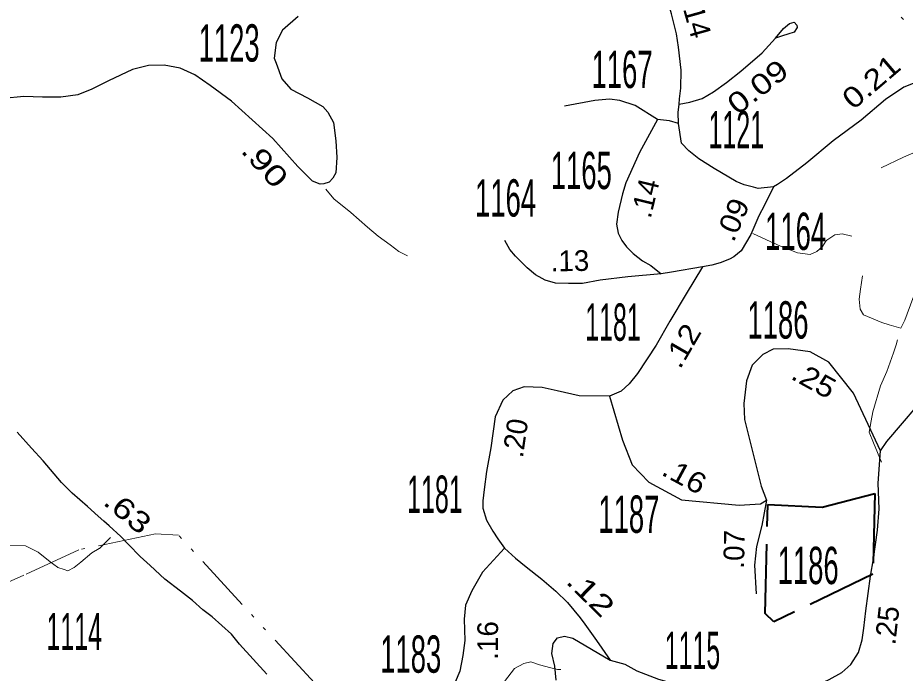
# Model space of a CAD drawing. Extents: x 239642 to 284274, y 149105 to 192093.
# Drawn here: x 268276 to 269346, y 168237 to 169028 of the extents above; entities that cross this region are included whole.
import ezdxf
from ezdxf.enums import TextEntityAlignment as Align

# ---------------------------------------------------------------- set-up
doc = ezdxf.new("R2010")
doc.units = 0
doc.header["$LTSCALE"] = 14
doc.linetypes.add('DASH_DOUBLE_DOT', pattern=[9.2, 5, -1.2, 0.3, -1.2, 0.3, -1.2])
doc.linetypes.add('LONG_DASHED', pattern=[7.5, 6, -1.5])
for name, color, linetype, lineweight in [('17', 7, 'Continuous', 25), ('32', 7, 'Continuous', 25), ('35', 7, 'Continuous', 13), ('48', 7, 'LONG_DASHED', 40), ('49', 7, 'LONG_DASHED', 40), ('59', 7, 'DASH_DOUBLE_DOT', 13)]:
    doc.layers.add(name, color=color, linetype=linetype, lineweight=lineweight)
doc.layers.add('8', color=7, linetype='Continuous')

msp = doc.modelspace()

# ---------------------------------------------------------------- linework, layer by layer
at = {"layer": '32'}
msp.add_line((269197.95, 169005.98), (269189.4, 169003.02), dxfattribs=at)
for points in [[(269073.21, 168923.53), (269073.63, 168929.84), (269075.19, 168943.01), (269075.47, 168964.67), (269072.37, 168992.32), (269069.83, 169008.4), (269063.91, 169032.47), (269053.75, 169068.59), (269041.34, 169108.1), (269028.03, 169148.81)], [(268613.87, 169029.37), (268594.98, 169013), (268587.08, 168998.05), (268584.74, 168978.89), (268587.22, 168972.84), (268594.13, 168954.2), (268605.13, 168941.78), (268625.15, 168931.06), (268643.58, 168920.9), (268649.64, 168913.97), (268656.39, 168901.44), (268659.04, 168879.38), (268660.34, 168859.35), (268659.06, 168840.57), (268655.73, 168834.24), (268651.38, 168829.37), (268644.89, 168827.39), (268640.18, 168826.95), (268631.07, 168830.78), (268613.59, 168848.27), (268583.3, 168882.13), (268533.48, 168927.12), (268507.86, 168946.04), (268489.39, 168958.97), (268471.63, 168966.87), (268452.17, 168970.54), (268433.5, 168970.25), (268414.04, 168965.46), (268384.99, 168951.63), (268364.97, 168941.75), (268348.05, 168934.98), (268327.46, 168932.16), (268305.55, 168932.11), (268283.06, 168932.96), (268258.65, 168930.47)], [(269189.4, 169003.02), (269199.21, 169014.86), (269206.33, 169021.1), (269211.97, 169022.58), (269215.24, 169019.02), (269215.47, 169016.21), (269211.72, 169010.59)], [(269073.21, 168923.53), (269086.18, 168926.07), (269100.85, 168930.58), (269114.67, 168938.48), (269130.18, 168949.77), (269147.66, 168963.51), (269173.33, 168985.32), (269189.4, 169003.02)], [(269211.72, 169010.59), (269204.07, 169008.09), (269197.95, 169005.98)], [(269468.7, 168931.79), (269449.25, 168944.21), (269432.89, 168951.26), (269416.53, 168957.47), (269392.28, 168960.01), (269368.76, 168953.72), (269343.94, 168944.13), (269321.95, 168929.17), (269292.75, 168904.22), (269258.94, 168879.3), (269227.19, 168852.98), (269202.66, 168833.8), (269191.94, 168826.74), (269187, 168823.97)], [(269046.98, 168905.19), (269020.19, 168921.83), (269001.58, 168928.04), (268989.24, 168929.46), (268971.65, 168927.91), (268934.82, 168921.06)], [(269072.37, 168900.11), (269072.08, 168913.37), (269073.21, 168923.53)], [(269046.98, 168905.19), (269025.38, 168865.2), (269008.74, 168828.52), (269005.08, 168815.46), (268999.72, 168793.45), (268997.75, 168778.77), (268999.72, 168768.05), (269003.95, 168759.02), (269009.87, 168751.4), (269017.77, 168743.5), (269029.05, 168734.47), (269038.92, 168728.83), (269051.33, 168718.95)], [(269072.37, 168900.11), (269061.37, 168903.49), (269046.98, 168905.19)], [(269187, 168823.97), (269168.53, 168821.95), (269162.89, 168823.36), (269151.61, 168826.18), (269141.93, 168830.45), (269115.51, 168845.85), (269096.9, 168857.7), (269085.06, 168867.29), (269076.03, 168876.32), (269072.37, 168900.11)], [(269187, 168823.97), (269176.32, 168801.75), (269169.21, 168788.93), (269159.62, 168766.36), (269148.06, 168746.61), (269139.32, 168739.27), (269133.96, 168736.45), (269122.68, 168732.21), (269112.81, 168729.39), (269101.24, 168727.42)], [(269051.33, 168718.95), (269011.28, 168715.28), (268978.01, 168711.05), (268956.57, 168707.38), (268939.93, 168707.1), (268924.14, 168707.67), (268911.73, 168711.05), (268908.07, 168713.03), (268900.17, 168717.82), (268889.74, 168726.01), (268876.07, 168740.19), (268868.87, 168748.02), (268862.94, 168759.02)], [(269101.24, 168727.42), (269081.5, 168694.69), (269062.04, 168661.56), (269045.41, 168632.78), (269023.13, 168598.63), (269012.81, 168586.33), (269003.22, 168577.3), (268989.4, 168571.09)], [(269101.24, 168727.42), (269063.81, 168720.8), (269051.33, 168718.95)], [(269315.85, 168505.13), (269323.47, 168516.44), (269378.07, 168579.96), (269449.46, 168670.63)], [(269315.85, 168505.13), (269283.41, 168574.82), (269253.8, 168612.41), (269231.03, 168624.94), (269204.85, 168628.36), (269186.64, 168627.86), (269173.95, 168621.37), (269161.26, 168608.78), (269154.38, 168589.68), (269151.34, 168562.29), (269152.15, 168543.29), (269172, 168462.5), (269178.35, 168445.76)], [(268989.4, 168571.09), (268952.46, 168571.66), (268926.23, 168577.87), (268907.9, 168581.54), (268886.46, 168582.38), (268872.65, 168577.58), (268860.52, 168566.3), (268851.49, 168546.26), (268846.14, 168509.02), (268841.06, 168480.41), (268837.96, 168458.68), (268836.55, 168445.13), (268836.55, 168436.1), (268841.06, 168421.71), (268848.67, 168408.31), (268854.6, 168399), (268862.78, 168387.71)], [(268989.4, 168571.09), (269004.8, 168518.16), (269016.36, 168488.53), (269036.66, 168467.37), (269076.15, 168446.04), (269145.52, 168439.55), (269171.3, 168441.24), (269178.35, 168445.76)], [(268575.91, 168235.84), (268543.2, 168271.96), (268533.61, 168283.9), (268510.2, 168305.06), (268498.92, 168313.53), (268486.52, 168324.53), (268471.94, 168335.86), (268452.96, 168350.49), (268435.24, 168366.78), (268423.43, 168377.75), (268409.1, 168392.09), (268399.82, 168402.02), (268386.05, 168414.67), (268379.3, 168420.3), (268372.56, 168426.49), (268359.91, 168438.3), (268341.35, 168454.33), (268328.42, 168466.99), (268306.22, 168493.42), (268292.3, 168508.53), (268274.88, 168527.65)], [(269163.79, 168186.19), (269177.88, 168193.61), (269193.91, 168202.95), (269221.38, 168214.24), (269254.09, 168229.47), (269269.32, 168237.66), (269280.04, 168247.42), (269289.63, 168261.81), (269293.86, 168277.33), (269295.83, 168291.16), (269298.2, 168312.41), (269304.04, 168353.9), (269307.68, 168375.07), (269312.27, 168409.74), (269314.38, 168435.31), (269313.03, 168466.22), (269315.85, 168505.13)], [(269178.35, 168445.76), (269172.98, 168415.38), (269166.35, 168389.9), (269164.26, 168367.21), (269166, 168332.66)], [(268862.78, 168387.71), (268835.98, 168358.93), (268823.29, 168336.36), (268815.68, 168319.14), (268814.16, 168302.38), (268814.8, 168276.54), (268812.42, 168258.19), (268808.75, 168239.46), (268803.27, 168225.97), (268794.11, 168208.15), (268788.26, 168200.66), (268782.26, 168185.58), (268781.88, 168176.79), (268784.68, 168167.13), (268794.07, 168161.34)], [(268862.78, 168387.71), (268876.03, 168375.86), (268888.72, 168365.42), (268907.5, 168350.47), (268924.42, 168336.07), (268938.52, 168322.25), (268954.03, 168303.62), (268959.39, 168296.29), (268973.49, 168276.54), (268990.13, 168252.66)], [(268924.99, 168228.68), (268923.29, 168245.33), (268919.63, 168260.85), (268921.32, 168272.7), (268926.4, 168279.75), (268934.86, 168281.73), (268945.01, 168279.19), (268990.13, 168252.66)], [(268990.13, 168252.66), (269007.62, 168247.87), (269022, 168240.02), (269048.23, 168229.87), (269078.12, 168221.4), (269098.42, 168215.19), (269113.37, 168208.42), (269132.15, 168197.34), (269148, 168193.24), (269155.62, 168190.14), (269163.79, 168186.19)]]:
    msp.add_lwpolyline(points, dxfattribs=at)
at = {"layer": '35'}
for p, q in [((268647.16, 168821.21), (268656.63, 168809.42)), ((269336.61, 168639.29), (269334.8, 168633.33))]:
    msp.add_line(p, q, dxfattribs=at)
for points in [[(269316.79, 168846.93), (269343.65, 168859.59), (269360.7, 168866.85), (269375.66, 168874.55), (269386.9, 168876.32), (269398.48, 168875.29), (269404.27, 168869.97), (269412.87, 168854.99), (269415.67, 168844.94), (269416.23, 168828.12), (269415.66, 168814.93), (269410.99, 168801.42), (269402.52, 168787.99), (269388.15, 168765.08), (269374.47, 168741.35), (269366.54, 168719.9), (269354.91, 168688.93), (269345.49, 168663.12), (269340.59, 168653.22)], [(268656.63, 168809.42), (268677.4, 168792.99), (268697.54, 168774.99), (268710.33, 168764.33), (268724.62, 168754.04), (268735.26, 168745.82), (268745.65, 168740.41)], [(269281.52, 168764.42), (269269.87, 168767.06), (269260.75, 168766.04), (269251.32, 168759.43), (269250.09, 168758.26), (269246.16, 168751.93), (269239.14, 168745.67), (269231.17, 168742.23), (269216, 168744.14), (269195.56, 168752.15), (269178.71, 168759.69), (269161.97, 168767.63)], [(269294.26, 168716.56), (269291.83, 168700.21), (269290.39, 168688.23), (269291.54, 168676.21), (269295.51, 168669.33), (269317.72, 168660.08), (269326.27, 168657.51), (269340.59, 168653.22)], [(269334.8, 168633.33), (269331.78, 168623.39), (269323.53, 168601.15), (269316.18, 168583.7), (269306.74, 168552.28), (269304.93, 168541.52), (269302.25, 168527.97), (269307.39, 168515.06), (269317.12, 168491.66)], [(268243.44, 168392.47), (268284.82, 168390.84), (268300.36, 168382.92), (268314.63, 168371.43), (268323.5, 168364.85), (268324.09, 168364.44), (268331.45, 168362.29), (268336.02, 168360.6), (268343.59, 168364.45), (268351.83, 168371.08), (268364.96, 168382.42), (268373.86, 168387.44), (268374.36, 168387.43), (268387.53, 168400.77)], [(268794.07, 168161.34), (268804.49, 168157.53), (268813.66, 168155.74), (268819.74, 168160.02), (268830.11, 168173.02), (268840.46, 168190.41), (268848.71, 168202.65), (268852.62, 168208.17), (268862.41, 168227.17), (268874.52, 168242.53), (268885.85, 168248.71), (268894.38, 168250.54), (268904.72, 168247.13), (268918.45, 168243.65), (268926.41, 168241.49), (268930.61, 168241.4)]]:
    msp.add_lwpolyline(points, dxfattribs=at)
at = {"layer": '48'}
msp.add_lwpolyline([(269180.04, 168440.48), (269245.82, 168437.19), (269309.13, 168453.64), (269306.66, 168356.56), (269187.44, 168298.97), (269176.75, 168308.84)], close=True, dxfattribs=at)
at = {"layer": '49'}
msp.add_lwpolyline([(269180.04, 168440.48), (269245.82, 168437.19), (269309.13, 168453.64), (269306.66, 168356.56), (269187.44, 168298.97), (269176.75, 168308.84)], close=True, dxfattribs=at)
at = {"layer": '59', "linetype": 'Continuous'}
msp.add_line((268257.06, 168343.78), (268282.94, 168355.27), dxfattribs=at)
at = {"layer": '59'}
for points in [[(269698.25, 168909.86), (269689.75, 168885.02), (269658.41, 168862.66), (269612.25, 168851.59), (269585.99, 168878.24), (269565.9, 168898.79), (269542.88, 168908.09), (269521.77, 168920.66), (269505.6, 168939.46), (269471.09, 168956.95), (269407.3, 168966.57), (269305.06, 169061.9), (269244.16, 169138.03), (269248.78, 169330.97), (269256.71, 169386.72), (269215, 169461.57), (269188.22, 169496.41), (269171.63, 169526.34)], [(269303.41, 167456.51), (269221.78, 167483.78), (269140.76, 167511.38), (269066.67, 167534.17), (269035.64, 167548.83), (269009.78, 167561.77), (268989.09, 167590.23), (268986.66, 167611.97), (268952.47, 167654.81), (268854.09, 167878.84), (268827.66, 167915.22), (268780.28, 167940.17), (268737.88, 168030.06), (268724.66, 168084.33), (268715, 168097.53), (268704.16, 168148.75), (268675.22, 168190.34), (268633.31, 168225.19), (268469.62, 168403.5), (268441.72, 168405.06), (268349.5, 168385.94), (268282.94, 168355.27)]]:
    msp.add_lwpolyline(points, dxfattribs=at)

# ---------------------------------------------------------------- texts
at = {"layer": '17'}
for s, rotation, width, p in [('0.14', 285.7, 1.05, (269079.05, 169034.02)), ('0.09', 38.165, 1.25, (269175.65, 168934.63)), ('0.21', 40.512, 1.2, (269312.84, 168941.12)), ('.90', 311.812, 1.35, (268564.44, 168843.22)), ('.09', 66.987, 1.1, (269148.89, 168779.45)), ('.12', 59.968, 1.15, (269087.63, 168625.89)), ('.25', 331.175, 1.15, (269229.86, 168579.93)), ('.16', 331.618, 1.15, (269073.87, 168464.32)), ('.63', 320.178, 1.3, (268400.38, 168422.25)), ('.12', 315.562, 1.35, (268957.76, 168324.39))]:
    msp.add_text(s, height=25, rotation=rotation, dxfattribs=dict(at, width=width)).set_placement(p, align=Align.CENTER)
for s, rotation, p in [('.14', 76.317, (269044.25, 168807.25)), ('.13', 0.972, (268941.75, 168722.13)), ('.20', 81.814, (268887.99, 168519.06)), ('.07', 88.586, (269151.94, 168386.2)), ('.25', 83.64, (269336.34, 168293.46)), ('.16', 89.867, (268854.8, 168276.48))]:
    msp.add_text(s, height=25, rotation=rotation, dxfattribs=at).set_placement(p, align=Align.CENTER)
at = {"layer": '8'}
for s, width, p in [('1123', 0.55, (268530.55, 168974.91)), ('1167', 0.55, (269004.38, 168943.08)), ('1121', 0.5, (269142.12, 168870.22)), ('1165', 0.55, (268955.22, 168821.15)), ('1164', 0.55, (268863.89, 168787.96)), ('1164', 0.55, (269213.62, 168747.69)), ('1181', 0.5, (268993.42, 168638.11)), ('1186', 0.55, (269192.35, 168640.73)), ('1181', 0.5, (268778.7, 168430.44)), ('1187', 0.55, (269012.59, 168406.35)), ('1186', 0.55, (269228.77, 168344.51)), ('1114', 0.5, (268343.77, 168264.8)), ('1115', 0.5, (269089.23, 168242.09)), ('1183', 0.55, (268749.53, 168237.56))]:
    msp.add_text(s, height=45, dxfattribs=dict(at, width=width)).set_placement(p, align=Align.CENTER)

doc.saveas('drawing.dxf')
